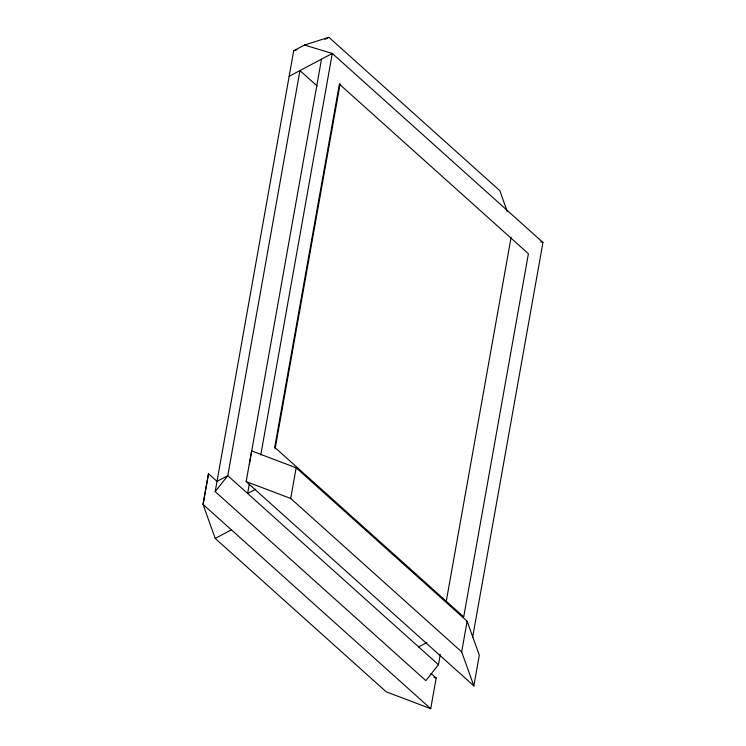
<?xml version="1.0" encoding="UTF-8"?>
<svg xmlns="http://www.w3.org/2000/svg" width="746" height="746" viewBox="0 0 746 746"><rect width="100%" height="100%" fill="white"/><g stroke="black" fill="none" stroke-linecap="round" stroke-linejoin="round"><path stroke-width="1.12" d="M317.199 86.07L299.948 70.581L227.791 475.678L217.002 481.384L208.498 473.757L203.043 504.408L215.212 538.416L386.195 691.822L430.722 708.7L436.177 678.049L431.076 673.47M208.498 473.757L203.043 504.408L430.722 708.7M440.289 654.41L438.452 664.705L425.854 680.632L215.184 491.605L293.71 50.747L304.499 45.04L328.893 37.3L499.867 190.706L507.131 211.304M246.171 481.58L251.626 450.929L296.153 467.807L467.127 621.213L479.305 655.212L473.85 685.872L246.171 481.58L290.698 498.459L461.671 651.873L473.85 685.872M249.35 464.264L321.507 59.167M249.267 484.331L247.635 493.488L255.85 489.143M260.746 455.125L332.296 53.46L304.499 45.04M275.106 448.887L340.129 83.841M290.698 498.459L296.153 467.807M446.285 601.155L511.113 237.256M461.671 651.873L467.127 621.213M472.638 637.289L542.957 242.487L332.296 53.46L289.159 76.288M215.184 491.605L227.791 475.678L438.452 664.705M324.976 39.379L328.893 37.3M215.212 538.416L231.391 529.846M418.609 646.903L426.824 642.548M293.71 50.747L297.039 49.693M540.738 241.816L542.957 242.487M434.004 677.219L436.177 678.049M339.383 84.149L274.696 447.302L463.714 616.895L528.401 253.743L339.383 84.149"/></g></svg>
